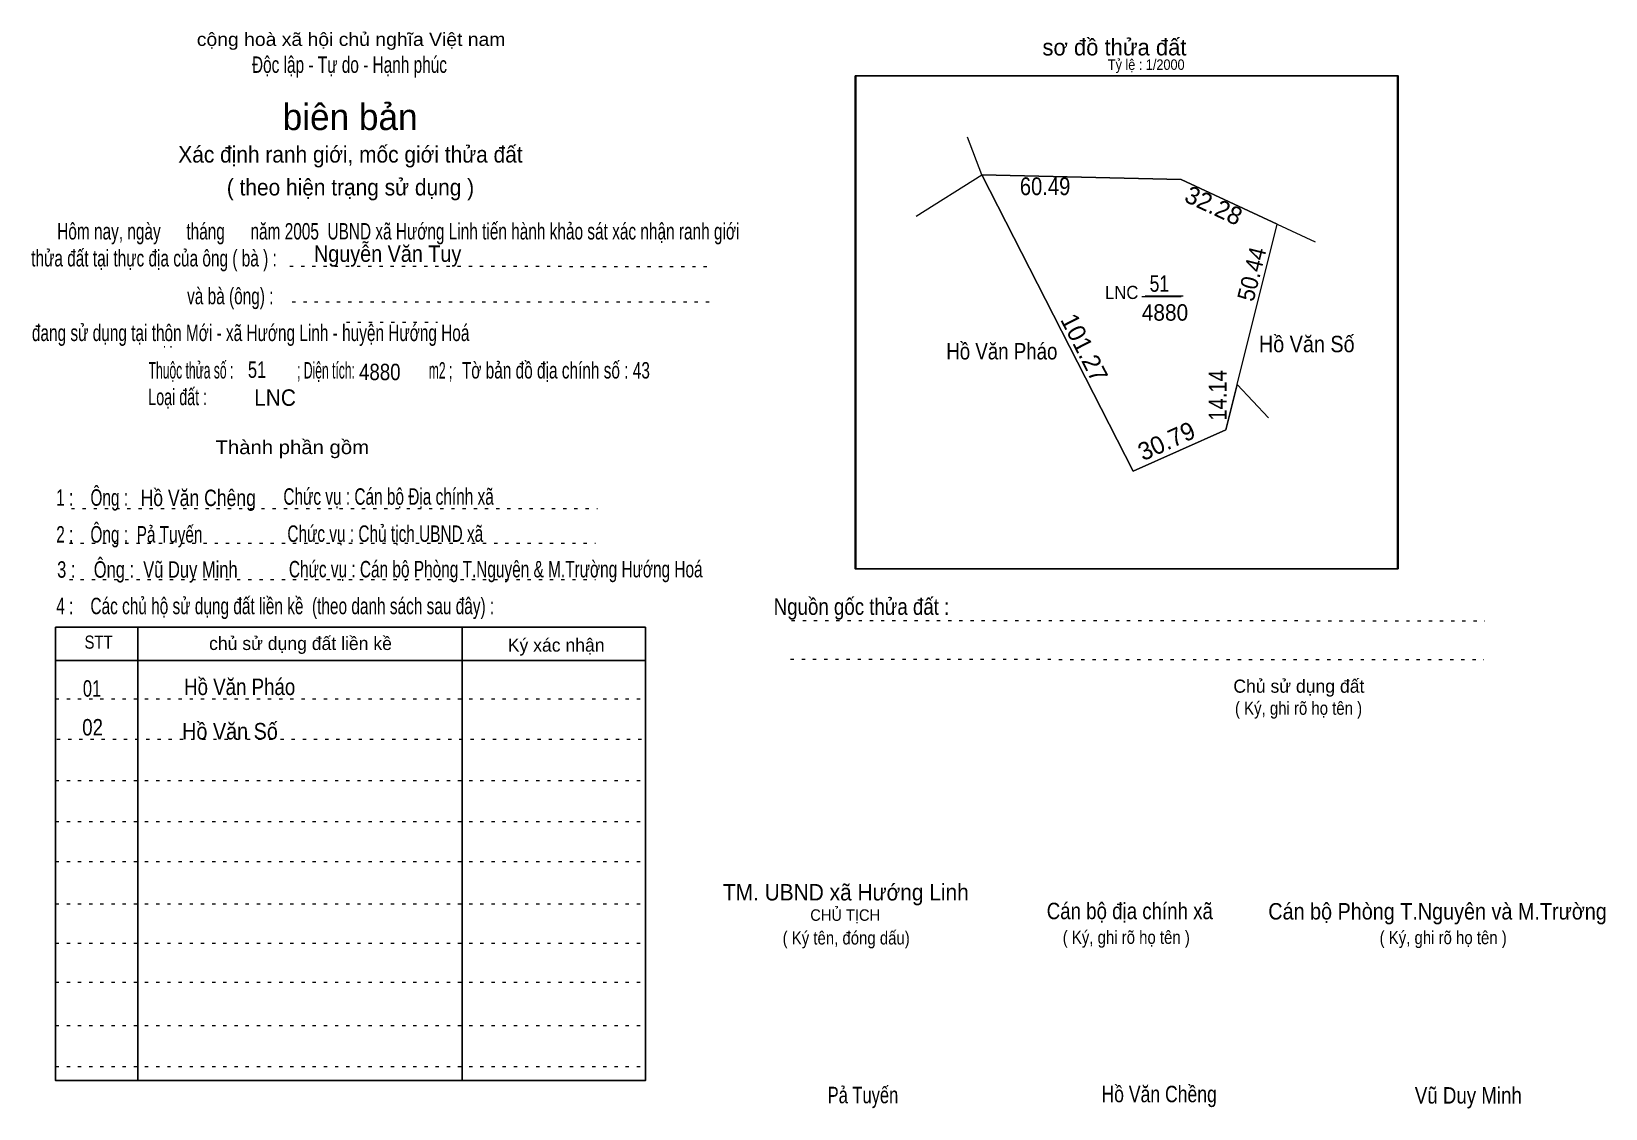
# Model space of a CAD drawing. Header units: centimetres. Extents: x -1.5 to 46.4, y -3.9 to 28.9.
import ezdxf
from ezdxf.enums import TextEntityAlignment as Align

# ---------------------------------------------------------------- set-up
doc = ezdxf.new("R2010")
doc.units = ezdxf.units.CM
doc.header["$LTSCALE"] = 0.2
doc.linetypes.add('DOTTED', pattern=[1.5, 0.3, -1.2])
for name, color, linetype, lineweight in [('15', 7, 'Continuous', 13), ('2', 7, 'Continuous', 25), ('22', 7, 'Continuous', 13), ('33', 7, 'Continuous', 13), ('5', 7, 'DOTTED', 13)]:
    doc.layers.add(name, color=color, linetype=linetype, lineweight=lineweight)
for name, color, linetype in [('16', 7, 'Continuous'), ('34', 7, 'Continuous'), ('51', 7, 'Continuous')]:
    doc.layers.add(name, color=color, linetype=linetype)

msp = doc.modelspace()

# ---------------------------------------------------------------- linework, layer by layer
at = {"layer": '15'}
msp.add_line((32.28, 20.81), (33.48, 20.81), dxfattribs=at)
at = {"layer": '2'}
msp.add_lwpolyline([(23.56, 27.52), (40.06, 27.52), (40.06, 12.52), (23.56, 12.52)], close=True, dxfattribs=at)
at = {"layer": '22'}
for p, q in [((27.42, 24.51), (26.98, 25.65)), ((25.42, 23.25), (27.42, 24.51)), ((32.02, 15.49), (27.42, 24.51)), ((35.18, 18.13), (36.4, 23.01)), ((36.4, 23.01), (37.56, 22.47)), ((36.14, 17.11), (35.18, 18.13))]:
    msp.add_line(p, q, dxfattribs=at)
msp.add_lwpolyline([(32.02, 15.49), (34.84, 16.75), (35.18, 18.13), (36.4, 23.01), (33.48, 24.37), (27.42, 24.51)], close=True, dxfattribs=at)
for points in [[(27.42, 24.51), (33.48, 24.37), (36.4, 23.01)], [(35.18, 18.13), (34.84, 16.75), (32.02, 15.49)]]:
    msp.add_lwpolyline(points, dxfattribs=at)
at = {"layer": '33'}
msp.add_line((32.38, 20.83), (33.54, 20.83), dxfattribs=at)
at = {"layer": '5'}
for p, q in [((6.37, 21.73), (19.21, 21.72)), ((6.44, 20.64), (19.25, 20.64)), ((8.09, 20.02), (10.86, 20.02)), ((-0.28, 14.36), (15.72, 14.36)), ((-0.34, 13.3), (15.66, 13.3)), ((-0.34, 12.2), (15.66, 12.2)), ((21.63, 10.95), (42.72, 10.94)), ((21.6, 9.77), (42.69, 9.76)), ((-0.76, 8.56), (17.18, 8.56)), ((-0.72, 7.34), (17.22, 7.34)), ((-0.76, 6.08), (17.18, 6.08)), ((-0.76, 4.83), (17.18, 4.83)), ((-0.76, 3.62), (17.18, 3.62)), ((-0.76, 2.33), (17.18, 2.33)), ((-0.76, 1.13), (17.18, 1.13)), ((-0.76, -0.06), (17.18, -0.06)), ((-0.76, -1.37), (17.18, -1.37)), ((-0.76, -2.62), (17.18, -2.62))]:
    msp.add_line(p, q, dxfattribs=at)
at = {"layer": '5', "linetype": 'Continuous', "lineweight": 25}
for p, q in [((1.74, 10.74), (1.74, -3.05)), ((11.61, 10.74), (11.61, -3.05)), ((-0.76, 9.73), (17.18, 9.73))]:
    msp.add_line(p, q, dxfattribs=at)
for points in [[(23.58, 27.52), (40.08, 27.52), (40.08, 12.52), (23.58, 12.52)], [(-0.76, 10.74), (17.18, 10.74), (17.18, -3.05), (-0.76, -3.05)]]:
    msp.add_lwpolyline(points, close=True, dxfattribs=at)

# ---------------------------------------------------------------- texts
at = {"layer": '15'}
for s, width, p in [('51', 0.8, (32.52, 20.95)), ('4880', 0.95, (32.28, 20.07))]:
    msp.add_text(s, height=0.4999, dxfattribs=dict(at, width=width)).set_placement(p)
at = {"layer": '16'}
for s, width, p in [('Nguyễn Văn Tuy', 0.9, (7.1, 21.86)), ('Hồ Văn Pháo', 0.85, (3.15, 8.68)), ('Hồ Văn Số', 0.9, (3.09, 7.33))]:
    msp.add_text(s, height=0.5, dxfattribs=dict(at, width=width)).set_placement(p)
for s, width, p in [('Hồ Văn Số', 0.9, (37.3, 19.11)), ('Hồ Văn Pháo', 0.85, (28.025, 18.89))]:
    msp.add_text(s, height=0.4999, dxfattribs=dict(at, width=width)).set_placement(p, align=Align.CENTER)
at = {"layer": '22', "width": 0.95}
msp.add_text('LNC', height=0.4, dxfattribs=at).set_placement((31.67, 20.73), align=Align.CENTER)
at = {"layer": '34'}
for s, height, width, p in [(': : ', 0.32, 0.85, (2.5, 19.25)), ('51', 0.5, 0.75, (5.09, 18.33)), ('4880', 0.5, 0.85, (8.47, 18.26)), ('LNC', 0.5, 0.95, (5.28, 17.48)), ('01', 0.5, 0.75, (0.07, 8.63)), ('02', 0.5, 0.85, (0.05, 7.45))]:
    msp.add_text(s, height=height, dxfattribs=dict(at, width=width)).set_placement(p)
at = {"layer": '5'}
for s, height, width, p in [('cộng hoà xã hội chủ nghĩa Việt nam', 0.4, 1.1, (8.23, 28.43)), ('Độc lập - Tự do - Hạnh phúc', 0.5, 0.7, (8.18, 27.61)), ('Xác định ranh giới, mốc giới thửa đất', 0.5, 0.95, (8.21, 24.88)), ('( theo hiện trạng sử dụng )', 0.5, 0.95, (8.21, 23.88)), ('Thành phần gồm', 0.42, 1.1, (6.44, 16.01)), ('Hồ Văn Chêng', 0.5, 0.8, (3.58, 14.43)), ('Chức vụ : Cán bộ Địa chính xã', 0.5, 0.7, (9.37, 14.47)), ('Chức vụ : Chủ tịch UBND xã', 0.5, 0.7, (9.27, 13.34)), ('Chức vụ : Cán bộ Phòng T.Nguyên & M.Trường Hướng Hoá', 0.5, 0.7, (12.63, 12.26)), ('    Nguồn gốc thửa đất :', 0.5, 0.85, (23.44, 11.12)), ('( Ký, ghi rõ họ tên )', 0.4, 0.85, (37.05, 8.08)), ('CHỦ TỊCH', 0.35, 0.95, (23.26, 1.81)), ('( Ký tên, đóng dấu)', 0.4, 0.85, (23.29, 1.09)), ('( Ký, ghi rõ họ tên )', 0.4, 0.85, (31.81, 1.11)), ('( Ký, ghi rõ họ tên )', 0.4, 0.85, (41.45, 1.1)), ('Pả Tuyến', 0.5, 0.75, (23.8, -3.74)), ('Hồ Văn Chềng', 0.5, 0.8, (32.81, -3.71)), ('Vũ Duy Minh', 0.5, 0.85, (42.215, -3.75))]:
    msp.add_text(s, height=height, dxfattribs=dict(at, width=width)).set_placement(p, align=Align.CENTER)
msp.add_text('sơ đồ thửa đất', height=0.5, dxfattribs=at).set_placement((29.26, 28.14))
for s, height, p in [('biên bản', 0.8, (8.2, 25.87)), ('      chủ sử dụng đất liền kề', 0.4, (6.245, 10.05)), ('   Ký xác nhận', 0.4, (14.245, 10)), ('Chủ sử dụng đất', 0.4, (37.06, 8.75))]:
    msp.add_text(s, height=height, dxfattribs=at).set_placement(p, align=Align.CENTER)
for s, height, width, p in [('   Hôm nay, ngày      tháng      năm 2005  UBND xã Hướng Linh tiến hành khảo sát xác nhận ranh giới ', 0.5, 0.7, (-1.1, 22.54)), ('thửa đất tại thực địa của ông ( bà ) :                                       ', 0.5, 0.7, (-1.5, 21.72)), ('                                     và bà (ông) :', 0.5, 0.7, (-1.57, 20.57)), (' đang sử dụng tại thôn Mới - xã Hướng Linh - huyện Hướng Hoá', 0.5, 0.7, (-1.61, 19.45)), ('Thuộc thửa số :                   ; Diện tích:                      m2 ;                                            ', 0.5, 0.55, (2.07, 18.31)), ('Tờ bản đồ địa chính số : 43', 0.5, 0.7, (11.6, 18.31)), ('Loại đất :  ', 0.5, 0.65, (2.06, 17.5)), ('    1 :    Ông :                                                        ', 0.5, 0.7, (-1.26, 14.44)), ('    2 :    Ông :  Pả Tuyến', 0.5, 0.7, (-1.26, 13.32)), ('    3 :    Ông :  Vũ Duy Minh', 0.5, 0.75, (-1.27, 12.25)), ('    4 :    Các chủ hộ sử dụng đất liền kề  (theo danh sách sau đây) :', 0.5, 0.7, (-1.26, 11.14)), ('STT', 0.4, 0.85, (0.12, 10.09)), ('TM. UBND xã Hướng Linh', 0.5, 0.95, (19.54, 2.43)), ('Cán bộ địa chính xã  ', 0.5, 0.85, (29.39, 1.86)), ('Cán bộ Phòng T.Nguyên và M.Trường', 0.5, 0.9, (36.13, 1.85))]:
    msp.add_text(s, height=height, dxfattribs=dict(at, width=width)).set_placement(p)
at = {"layer": '51', "width": 0.9}
msp.add_text('Tỷ lệ : 1/2000', height=0.32, dxfattribs=at).set_placement((31.25, 27.7))
at = {"layer": '51', "width": 0.85}
msp.add_text('60.49', height=0.54, dxfattribs=at).set_placement((29.34, 23.89), align=Align.CENTER)
at = {"layer": '51'}
for s, rotation, p in [('32.28', 335.007, (34.3559, 23.3296)), ('101.27', 296.983, (30.2926, 19.1225)), ('30.79', 24.318, (33.1438, 16.1623))]:
    msp.add_text(s, height=0.54, rotation=rotation, dxfattribs=at).set_placement(p, align=Align.CENTER)
for s, height, rotation, width, p in [('50.44', 0.5197, 75.944, 0.95, (35.8795, 21.4269)), ('14.14', 0.54, 90, 0.85, (34.86, 17.795))]:
    msp.add_text(s, height=height, rotation=rotation, dxfattribs=dict(at, width=width)).set_placement(p, align=Align.CENTER)

doc.saveas('drawing.dxf')
